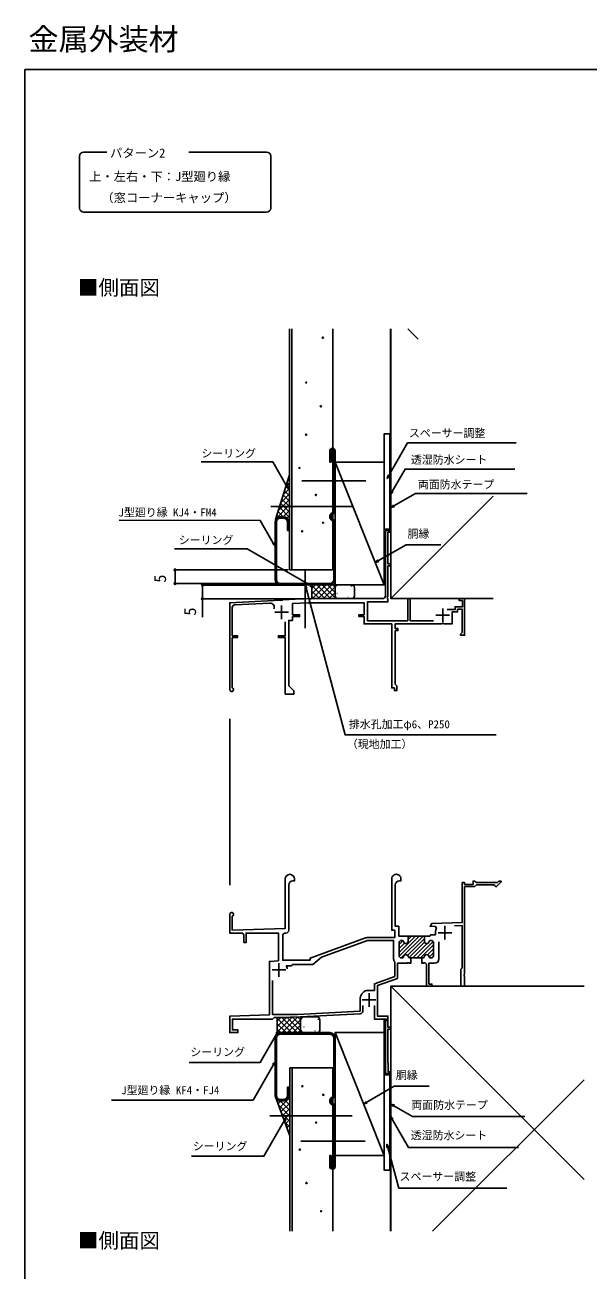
# Model space of a CAD drawing. Units: millimetres, scale not verified. Extents: x -525 to 525, y -784 to 779.
# Drawn here: x -525 to -113, y -133 to 779 of the extents above; entities that cross this region are included whole.
import ezdxf
from ezdxf.enums import TextEntityAlignment as Align

# ---------------------------------------------------------------- set-up
doc = ezdxf.new("R2010")
doc.units = ezdxf.units.MM
doc.header["$LTSCALE"] = 4
for name, color, linetype in [('0-1_USER1', 3, 'Continuous'), ('0-2_YKK_11', 7, 'Continuous'), ('0-3_YKK_12', 2, 'Continuous'), ('0-4_YKK_13', 4, 'Continuous'), ('0-6_YKK_D', 6, 'Continuous'), ('0-7_YKK_ZWAK', 7, 'Continuous'), ('0-8_YSS_K', 3, 'Continuous')]:
    doc.layers.add(name, color=color, linetype=linetype)
doc.styles.add('ＭＳ ゴシック', font='')
doc.styles.get('ＭＳ ゴシック').set_extended_font_data('MS Gothic')

msp = doc.modelspace()

# ---------------------------------------------------------------- linework, layer by layer
at = {"layer": '0-2_YKK_11'}
for p, q in [((-300.784, 466.885), (-300.784, 458.883)), ((-298.784, 423.458), (-298.784, 466.885)), ((-297.784, 466.885), (-297.784, 423.458)), ((-341.793, 372.865), (-341.793, 414.874)), ((-340.793, 414.874), (-340.793, 372.865)), ((-337.792, 418.875), (-335.792, 418.875)), ((-335.792, 417.875), (-337.792, 417.875)), ((-298.784, 372.865), (-298.784, 414.291)), ((-297.784, 414.291), (-297.784, 372.865)), ((-337.792, 369.865), (-301.785, 369.865)), ((-301.785, 368.864), (-337.792, 368.864)), ((-316.904, 358.862), (-316.538, 358.622)), ((-315.071, 358.862), (-262.977, 358.862)), ((-259.72, 359.716), (-259.476, 358.943)), ((-345.554, 355.602), (-371.304, 354.253)), ((-341.993, 348.86), (-331.991, 348.86)), ((-336.992, 353.861), (-336.992, 343.859)), ((-218.967, 351.661), (-218.967, 341.659)), ((-223.968, 346.66), (-213.966, 346.66)), ((-219.517, 340.498), (-219.884, 340.258)), ((-218.417, 340.498), (-219.517, 340.498)), ((-218.051, 340.258), (-218.417, 340.498)), ((-331.791, 149.034), (-331.791, 115.827)), ((-223.554, 117.306), (-224.473, 118.774)), ((-217.367, 119.028), (-217.367, 109.026)), ((-333.794, 113.827), (-334.192, 113.827)), ((-238.993, 111.634), (-250.974, 99.653)), ((-236.164, 111.634), (-250.932, 96.866)), ((-249.338, 95.631), (-233.335, 111.634)), ((-232.37, 109.77), (-244.717, 97.423)), ((-244.651, 111.634), (-244.711, 111.574)), ((-241.822, 111.634), (-244.373, 109.084)), ((-244.373, 111.634), (-232.37, 111.634)), ((-222.368, 114.027), (-212.366, 114.027)), ((-248.147, 108.139), (-250.974, 105.311)), ((-250.974, 106.833), (-250.974, 97.231)), ((-247.027, 106.429), (-250.974, 102.482)), ((-249.072, 108.434), (-249.374, 108.434)), ((-232.26, 107.051), (-243.537, 95.774)), ((-230.408, 106.075), (-240.851, 95.631)), ((-225.997, 107.656), (-238.022, 95.631)), ((-225.769, 105.055), (-235.193, 95.631)), ((-225.769, 102.226), (-230.107, 97.888)), ((-228.11, 108.372), (-229.21, 107.273)), ((-227.369, 108.434), (-227.671, 108.434)), ((-225.769, 97.231), (-225.769, 106.833)), ((-221.768, 107.262), (-221.768, 94.831)), ((-338.992, 91.822), (-338.992, 81.82)), ((-249.374, 95.631), (-249.072, 95.631)), ((-242.472, 95.631), (-234.271, 95.631)), ((-225.769, 99.397), (-228.927, 96.239)), ((-227.671, 95.631), (-227.369, 95.631)), ((-343.994, 86.821), (-333.991, 86.821)), ((-205.765, 87.222), (-205.164, 87.822)), ((-203.204, 83.371), (-203.204, 82.271)), ((-203.204, 82.271), (-202.964, 81.904)), ((-277.98, 64.817), (-267.978, 64.817)), ((-272.979, 69.818), (-272.979, 59.816)), ((-277.58, 60.616), (-277.58, 56.617)), ((-279.475, 54.62), (-333.007, 51.814)), ((-341.793, 36.811), (-341.793, -5.198)), ((-340.793, -5.198), (-340.793, 36.811)), ((-301.785, 40.812), (-337.792, 40.812)), ((-337.792, 39.812), (-301.785, 39.812)), ((-298.784, 36.811), (-298.784, -4.615)), ((-297.784, -4.615), (-297.784, 36.811)), ((-335.792, -8.198), (-337.792, -8.198)), ((-337.792, -9.199), (-335.792, -9.199)), ((-298.784, -13.782), (-298.784, -57.209)), ((-297.784, -57.209), (-297.784, -13.782)), ((-300.784, -57.209), (-300.784, -49.207))]:
    msp.add_line(p, q, dxfattribs=at)
for points in [[(-300.784, 458.883), (-301.785, 458.883), (-301.785, 466.885)], [(-331.791, 414.874), (-331.791, 408.873), (-332.791, 408.873), (-332.791, 414.874)], [(-260.976, 360.863), (-260.976, 408.873), (-256.975, 408.873), (-256.975, 407.472), (-259.176, 407.472), (-259.176, 384.268), (-256.975, 384.268), (-256.975, 382.867), (-259.176, 382.867), (-259.176, 360.882), (-259.72, 359.716)], [(-375, 292.248), (-375, 355.862), (-337.908, 357.806)], [(-219.884, 340.258), (-253.775, 340.258), (-253.775, 336.857), (-251.774, 336.857), (-251.774, 335.457), (-253.775, 335.457), (-253.775, 296.049), (-253.175, 295.449), (-252.574, 294.849), (-252.574, 291.448), (-254.375, 291.448), (-254.375, 293.449), (-256.375, 293.449), (-256.375, 340.258), (-276.579, 340.258), (-276.579, 345.66), (-280.38, 345.66), (-280.38, 347.06), (-276.579, 347.06), (-276.579, 355.862), (-317.666, 355.862), (-328.99, 355.268), (-328.99, 347.06), (-323.789, 347.06), (-323.789, 345.66), (-328.99, 345.66), (-328.99, 342.854), (-331.791, 342.854), (-331.791, 295.049), (-327.99, 291.248), (-327.99, 288.848), (-334.392, 288.848), (-334.392, 330.256), (-339.393, 330.256), (-339.393, 331.657), (-334.392, 331.657), (-334.392, 341.839)], [(-337.908, 357.806), (-337.529, 357.585), (-336.43, 357.642), (-336.076, 357.902)], [(-336.076, 357.902), (-317.745, 358.862), (-316.904, 358.862)], [(-316.538, 358.622), (-315.438, 358.622), (-315.071, 358.862)], [(-259.476, 358.943), (-259.176, 358.423), (-259.176, 356.462), (-274.179, 356.462), (-274.179, 342.659), (-244.573, 342.659), (-244.573, 358.862), (-242.772, 358.862), (-242.772, 342.459), (-225.642, 342.459)], [(-215.867, 350.861), (-209.965, 350.861), (-209.965, 352.861), (-204.564, 352.861), (-204.564, 357.462), (-206.965, 357.462), (-206.965, 358.862), (-202.964, 358.862), (-202.964, 332.057), (-205.965, 332.057), (-205.965, 332.857), (-205.365, 333.457), (-204.764, 334.057), (-204.764, 351.061), (-208.165, 351.061), (-208.165, 349.06), (-212.166, 349.06), (-212.166, 340.258), (-218.051, 340.258)], [(-373.2, 352.255), (-373.2, 331.657), (-369.199, 331.657), (-369.199, 330.256), (-373.2, 330.256), (-373.2, 293.59)], [(-373.2, 126.088), (-373.2, 115.828), (-334.392, 117.183), (-334.392, 153.435)], [(-327.59, 153.435), (-327.59, 152.035), (-328.79, 152.035)], [(-274.261, 110.426), (-254.173, 110.426), (-254.173, 115.828), (-256.375, 115.828), (-256.375, 153.435)], [(-253.775, 149.034), (-253.775, 118.828), (-251.172, 118.828), (-251.172, 111.634), (-244.373, 111.634), (-244.373, 107.633)], [(-249.574, 153.435), (-249.574, 152.035), (-250.774, 152.035)], [(-224.473, 118.774), (-228.225, 118.643), (-227.045, 120.685), (-204.764, 121.463), (-204.764, 150.835), (-202.964, 150.835), (-202.964, 149.435), (-196.763, 149.435), (-196.763, 151.835), (-195.546, 151.835), (-194.954, 151.335), (-194.362, 150.835), (-178.856, 150.835), (-177.856, 151.835), (-176.324, 151.835), (-176.11, 151.318), (-179.593, 147.834), (-180.159, 147.834), (-180.759, 148.434), (-181.359, 149.034), (-194.362, 149.034), (-194.962, 148.434), (-195.562, 147.834), (-202.964, 147.834), (-202.964, 83.737), (-203.204, 83.371)], [(-333.007, 51.814), (-342.41, 51.814), (-343.002, 51.314), (-343.593, 50.814), (-373, 50.814), (-373, 42.812), (-368.999, 42.812), (-368.999, 40.812), (-375, 40.812), (-375, 52.814), (-345.994, 53.827), (-345.994, 92.973), (-339.393, 93.55), (-339.393, 113.827), (-362.997, 113.827), (-362.997, 106.826), (-364.598, 106.826), (-364.598, 112.627), (-365.798, 113.827), (-375, 113.827), (-375, 127.43)], [(-205.164, 87.822), (-204.764, 88.222), (-204.764, 119.257), (-210.416, 119.059)], [(-336.192, 111.826), (-336.192, 93.823), (-316.188, 93.823), (-316.188, 95.423), (-275.63, 110.185)], [(-232.37, 107.633), (-232.37, 111.634), (-228.562, 111.634), (-227.769, 112.427), (-224.183, 112.427)], [(-333.565, 89.822), (-329.974, 89.822), (-329.382, 90.322), (-328.79, 90.822), (-314.187, 90.822), (-307.9, 96.098), (-274.029, 108.426), (-254.975, 108.426), (-254.975, 94.831)], [(-254.175, 92.714), (-254.175, 82.021), (-268.978, 76.633), (-268.978, 71.818), (-274.911, 71.818)], [(-243.823, 91.87), (-244.923, 91.87), (-245.289, 91.63), (-252.174, 91.63), (-252.174, 80.62), (-266.777, 75.305), (-266.777, 53.014), (-259.176, 53.014), (-259.176, 44.813), (-256.975, 44.813), (-256.975, 43.412), (-259.176, 43.412), (-259.176, 18.807), (-258.976, 18.607), (-258.976, 12.206), (-256.975, 12.206), (-256.975, 10.806), (-260.976, 10.806), (-260.976, 49.012), (-259.936, 50.814), (-268.978, 50.814), (-268.978, 60.616)], [(-242.874, 95.631), (-242.472, 95.631), (-242.472, 91.63), (-243.456, 91.63), (-243.823, 91.87)], [(-231.82, 91.87), (-232.92, 91.87), (-233.287, 91.63), (-234.271, 91.63), (-234.271, 95.631), (-233.869, 95.631)], [(-224.969, 91.63), (-229.169, 91.63), (-229.169, 76.419), (-226.969, 76.419), (-226.969, 74.819), (-230.97, 74.819), (-230.97, 91.037), (-231.5, 91.633), (-231.82, 91.87)], [(-202.964, 81.904), (-202.964, 74.819), (-205.765, 74.819), (-205.765, 87.222)], [(-325.425, 54.215), (-343.793, 54.215), (-343.793, 79.113)], [(-279.58, 65.217), (-279.58, 56.617), (-325.425, 54.215)], [(-331.791, -5.198), (-331.791, 0.803), (-332.791, 0.803), (-332.791, -5.198)], [(-300.784, -49.207), (-301.785, -49.207), (-301.785, -57.209)]]:
    msp.add_lwpolyline(points, dxfattribs=at)
for centre, radius, start, end in [((-299.784, 466.885), 2, 90, 180), ((-299.784, 466.885), 1, 0, 180), ((-299.784, 466.885), 2, 0, 90), ((-298.784, 418.875), 3.001, 113.57814, 246.42186), ((-298.784, 418.875), 2, 113.57818, 246.42182), ((-300.784, 423.458), 2, 293.57814, 0), ((-300.784, 423.458), 3.001, 293.57818, 0), ((-337.792, 414.874), 4.001, 90, 180), ((-337.792, 414.874), 3.001, 90, 180), ((-335.792, 414.874), 4.001, 0, 90), ((-335.792, 414.874), 3.001, 0, 90), ((-300.784, 414.291), 2, 0, 66.42186), ((-300.784, 414.291), 3.001, 0, 66.42182), ((-337.792, 372.865), 4.001, 180, 270), ((-337.792, 372.865), 3.001, 180, 270), ((-301.785, 372.865), 4.001, 270, 0), ((-301.785, 372.865), 3.001, 270, 0), ((-262.977, 360.863), 2, 270, 0), ((-371.199, 352.255), 2, 92.99999, 180.00002), ((-345.397, 352.605), 3.001, 335.98279, 92.99999), ((-373.6, 292.248), 1.4, 180.00002, 73.39847), ((-330.991, 153.435), 3.401, 0, 179.99996), ((-252.974, 153.435), 3.401, 0, 180.00002), ((-328.79, 149.034), 3.001, 89.99998, 179.99996), ((-250.774, 149.034), 3.001, 89.99998, 179.99996), ((-373.6, 127.43), 1.4, 286.60157, 180.00002), ((-334.192, 111.827), 2, 89.99998, 180.00002), ((-333.794, 115.828), 2, 270, 359.99998), ((-274.261, 106.426), 4.001, 89.99998, 109.99993), ((-217.367, 114.029), 7.002, 152.09554, 193.23019), ((-249.374, 106.833), 1.6, 89.99998, 180.00002), ((-249.072, 106.833), 1.6, 14.4775, 89.99998), ((-245.973, 107.633), 1.6, 194.47752, 270), ((-245.973, 107.633), 1.6, 270, 0), ((-230.77, 107.633), 1.6, 180.00002, 270), ((-230.77, 107.633), 1.6, 270, 345.52248), ((-227.671, 106.833), 1.6, 89.99998, 165.52246), ((-227.369, 106.833), 1.6, 0, 89.99998), ((-251.774, 94.831), 3.201, 180.00002, 221.40963), ((-249.374, 97.231), 1.6, 180.00002, 270), ((-249.072, 97.231), 1.6, 270, 345.52248), ((-245.973, 96.431), 1.6, 89.99998, 165.52246), ((-245.973, 96.431), 1.6, 14.4775, 89.99998), ((-242.874, 97.231), 1.6, 194.47752, 270), ((-233.869, 97.231), 1.6, 270, 345.52248), ((-230.77, 96.431), 1.6, 89.99998, 165.52246), ((-230.77, 96.431), 1.6, 14.4775, 89.99998), ((-227.671, 97.231), 1.6, 194.47752, 270), ((-227.369, 97.231), 1.6, 270, 0), ((-224.969, 94.831), 3.201, 270, 0), ((-338.992, 86.821), 6.201, 7.35769, 28.93855), ((-272.579, 65.217), 7.002, 109.46296, 180.00002), ((-279.58, 56.617), 2, 273.00001, 0), ((-337.792, 36.811), 4.001, 90, 180), ((-337.792, 36.811), 3.001, 90, 180), ((-301.785, 36.811), 4.001, 0, 90), ((-301.785, 36.811), 3.001, 0, 90), ((-337.792, -5.198), 4.001, 180, 270), ((-337.792, -5.198), 3.001, 180, 270), ((-335.792, -5.198), 4.001, 270, 0), ((-335.792, -5.198), 3.001, 270, 0), ((-298.784, -9.199), 3.001, 113.57814, 246.42186), ((-298.784, -9.199), 2, 113.57818, 246.42182), ((-300.784, -4.615), 2, 293.57814, 0), ((-300.784, -4.615), 3.001, 293.57818, 0), ((-300.784, -13.782), 2, 0, 66.42186), ((-300.784, -13.782), 3.001, 0, 66.42182), ((-299.784, -57.209), 2, 180, 270), ((-299.784, -57.209), 1, 180, 0), ((-299.784, -57.209), 2, 270, 0)]:
    msp.add_arc(centre, radius, start, end, dxfattribs=at)
at = {"layer": '0-3_YKK_12'}
for p, q in [((-465, 686), (-482, 686)), ((-348, 686), (-405, 686)), ((-485, 683), (-485, 645)), ((-345, 645), (-345, 683)), ((-482, 642), (-348, 642)), ((-275.322, 445.165), (-322.246, 445.179)), ((-284.804, 426.433), (-344.996, 426.452)), ((-319.788, 379.553), (-319.788, 337.25)), ((-375, 270.844), (-375, 148.834)), ((-285.404, -20.02), (-345.596, -20.039)), ((-275.923, -38.752), (-322.846, -38.766))]:
    msp.add_line(p, q, dxfattribs=at)
for centre, start, end in [((-482, 683), 90, 180), ((-348, 683), 0, 90), ((-482, 645), 180, 270), ((-348, 645), 270, 0)]:
    msp.add_arc(centre, 3, start, end, dxfattribs=at)
at = {"layer": '0-4_YKK_13'}
for p, q in [((-331.191, 379.867), (-331.191, 556.5)), ((-329.59, 379.867), (-329.59, 556.5)), ((-299.584, 379.867), (-299.584, 556.5)), ((-331.191, 379.867), (-299.584, 379.867)), ((-330.991, 15.006), (-330.991, -104.673)), ((-330.991, 15.006), (-299.384, 15.006)), ((-329.39, 15.006), (-329.391, -104.673)), ((-299.384, 15.006), (-299.384, -104.673))]:
    msp.add_line(p, q, dxfattribs=at)
for centre in [(-306.827, 550.079), (-318.96, 517.16), (-308.29, 499.735), (-318.996, 478.997), (-323.872, 454.619), (-311.904, 434.76), (-306.623, 414.421), (-322.019, 408.129), (-321.819, 1.548), (-306.423, -4.745), (-311.705, -25.084), (-323.672, -44.943), (-318.796, -69.321), (-308.09, -90.059)]:
    msp.add_circle(centre, 0.4, dxfattribs=at)
at = {"layer": '0-6_YKK_D'}
for p, q in [((-332.191, 379.867), (-416, 379.867)), ((-415, 379.867), (-415, 369.865)), ((-338.792, 369.865), (-416, 369.865)), ((-320.788, 368.8), (-396, 368.8)), ((-320.716, 358.759), (-396, 358.759))]:
    msp.add_line(p, q, dxfattribs=at)
for points in [[(-259.75, 446.837), (-258.475, 449.045), (-244.712, 472.883), (-165.193, 472.883)], [(-331.791, 438.879), (-333.066, 441.087), (-343.444, 459.062), (-395.832, 459.062)], [(-257.883, 448.704), (-259.75, 446.837), (-259.067, 449.387)], [(-257.375, 435.154), (-256.1, 437.363), (-246.615, 453.792), (-166.172, 453.792)], [(-332.474, 441.429), (-331.791, 438.879), (-333.658, 440.746)], [(-255.509, 437.021), (-257.375, 435.154), (-256.692, 437.704)], [(-256.975, 425.523), (-254.767, 426.798), (-238.872, 435.975), (-157.118, 435.975)], [(-254.425, 426.206), (-256.975, 425.523), (-255.109, 427.39)], [(-341.793, 397.364), (-343.068, 399.572), (-352.636, 416.144), (-456.028, 416.248)], [(-313.787, 367.346), (-315.996, 368.621), (-362.236, 395.318), (-415.421, 395.318)], [(-342.476, 399.914), (-341.793, 397.364), (-343.66, 399.23)], [(-268.316, 385.417), (-266.107, 386.692), (-245.9, 398.359), (-220.387, 398.359)], [(-265.766, 386.101), (-268.316, 385.417), (-266.449, 387.284)], [(-395, 368.8), (-395, 358.759), (-395, 345.254)], [(-319.788, 366.224), (-319.788, 368.864), (-318.468, 366.578)], [(-319.788, 368.864), (-319.128, 366.401), (-290.353, 259.011), (-179.83, 259.011)], [(-315.654, 369.213), (-313.787, 367.346), (-316.337, 368.029)], [(-339.175, 42.294), (-340.45, 40.086), (-352.605, 19.033), (-404.596, 19.033)], [(-341.042, 40.427), (-339.175, 42.294), (-339.859, 39.744)], [(-341.793, 19.257), (-343.068, 17.049), (-357.854, -8.561), (-461.554, -8.561)], [(-343.66, 17.391), (-341.793, 19.257), (-342.476, 16.707)], [(-276.889, -11.424), (-274.68, -10.149), (-254.473, 1.517), (-228.96, 1.517)], [(-274.339, -10.741), (-276.889, -11.424), (-275.022, -9.558)], [(-255.109, -13.37), (-256.975, -11.503), (-254.425, -12.187)], [(-256.975, -11.503), (-254.767, -12.778), (-241.147, -20.642), (-158.87, -20.642)], [(-333.778, -21.534), (-335.053, -23.742), (-349.981, -49.599), (-402.909, -49.599)], [(-335.644, -23.401), (-333.778, -21.534), (-334.461, -24.084)], [(-256.692, -22.93), (-257.375, -20.38), (-255.509, -22.246)], [(-257.375, -20.38), (-256.1, -22.588), (-244.078, -43.411), (-163.544, -43.411)], [(-259.851, -43.605), (-259.851, -40.965), (-258.532, -43.251)], [(-259.851, -40.965), (-259.191, -43.428), (-251.217, -73.19), (-172.125, -73.19)]]:
    msp.add_lwpolyline(points, dxfattribs=at)
for centre in [(-415, 379.867), (-415, 369.865), (-395, 368.8), (-395, 358.759)]:
    msp.add_circle(centre, 0.637, dxfattribs=at)
at = {"layer": '0-7_YKK_ZWAK'}
for q in [(-525, -783.5), (525, 746.5)]:
    msp.add_line((-525, 746.5), q, dxfattribs=at)
at = {"layer": '0-8_YSS_K'}
for p, q in [((-257.375, 556.5), (-257.375, 409.273)), ((-244.569, 556.5), (-237, 548.931)), ((-297.784, 458.883), (-261.776, 368.864)), ((-331.179, 447.493), (-332.096, 446.576)), ((-331.171, 439.499), (-335.776, 434.894)), ((-331.175, 443.496), (-333.936, 440.735)), ((-333.867, 440.955), (-331.17, 438.258)), ((-332.908, 443.997), (-331.174, 442.263)), ((-331.95, 447.04), (-331.178, 446.268)), ((-257.775, 409.673), (-257.775, 441.306)), ((-331.163, 431.505), (-339.456, 423.212)), ((-331.167, 435.502), (-337.616, 429.053)), ((-336.742, 431.828), (-331.158, 426.244)), ((-335.784, 434.87), (-331.162, 430.248)), ((-334.825, 437.912), (-331.166, 434.253)), ((-182, 433.838), (-256.975, 358.862)), ((-331.159, 427.508), (-341.296, 417.371)), ((-339.617, 422.701), (-335.792, 418.875)), ((-338.659, 425.743), (-331.15, 418.234)), ((-337.701, 428.785), (-331.154, 422.239)), ((-331.155, 423.511), (-335.792, 418.875)), ((-340.576, 419.658), (-339.548, 418.631)), ((-331.151, 419.514), (-332.978, 417.688)), ((-331.147, 415.518), (-331.422, 415.243)), ((-261.776, 409.673), (-257.775, 409.673)), ((-261.776, 409.673), (-261.776, 374.099)), ((-261.376, 409.273), (-257.375, 409.273)), ((-261.376, 409.273), (-261.376, 382.867)), ((-314.862, 362.27), (-308.268, 368.864)), ((-314.862, 366.271), (-312.269, 368.864)), ((-305.304, 358.862), (-314.862, 368.42)), ((-314.269, 358.862), (-304.267, 368.864)), ((-301.303, 358.862), (-311.305, 368.864)), ((-310.268, 358.862), (-300.266, 368.864)), ((-297.302, 358.862), (-307.304, 368.865)), ((-306.267, 358.862), (-297.703, 367.427)), ((-297.784, 363.345), (-303.303, 368.864)), ((-297.736, 367.298), (-299.302, 368.864)), ((-297.784, 360.863), (-297.784, 366.864)), ((-295.783, 368.864), (-285.635, 368.864)), ((-285.91, 368.324), (-285.734, 368.42)), ((-285.727, 367.839), (-285.7, 367.869)), ((-283.634, 366.864), (-283.634, 360.863)), ((-309.305, 358.862), (-314.862, 364.42)), ((-313.305, 358.862), (-314.862, 360.419)), ((-302.267, 358.862), (-297.784, 363.345)), ((-298.266, 358.862), (-297.418, 359.71)), ((-296.583, 362.493), (-296.408, 362.589)), ((-285.635, 358.862), (-295.783, 358.862)), ((-293.628, 359.018), (-293.602, 359.047)), ((-288.482, 359.556), (-288.307, 359.652)), ((-256.975, 74.819), (-115.45, -66.707)), ((-340.25, 41.219), (-329.38, 52.089)), ((-340.25, 45.22), (-333.485, 51.985)), ((-340.25, 49.221), (-337.589, 51.881)), ((-329.692, 40.812), (-340.25, 51.37)), ((-333.692, 40.812), (-340.25, 47.369)), ((-325.691, 40.812), (-336.781, 51.902)), ((-336.656, 40.812), (-325.276, 52.192)), ((-321.886, 41.008), (-332.878, 52)), ((-332.656, 40.812), (-323.172, 50.296)), ((-323.172, 46.295), (-328.976, 52.099)), ((-328.655, 40.812), (-323.172, 46.295)), ((-323.172, 50.296), (-325.074, 52.197)), ((-323.172, 42.73), (-323.172, 50.296)), ((-321.171, 52.296), (-311.023, 52.296)), ((-310.077, 50.801), (-309.902, 50.897)), ((-309.895, 50.316), (-309.868, 50.346)), ((-309.022, 50.296), (-309.022, 42.73)), ((-337.693, 40.812), (-340.25, 43.368)), ((-339.906, 39.024), (-340.25, 39.368)), ((-324.654, 40.812), (-322.986, 42.48)), ((-311.023, 40.729), (-321.171, 40.729)), ((-320.751, 44.97), (-320.575, 45.066)), ((-317.796, 41.495), (-317.769, 41.525)), ((-312.65, 42.033), (-312.474, 42.129)), ((-297.784, 40.812), (-261.776, -49.207)), ((-257.375, 10.405), (-257.375, -104.673)), ((-115.45, 6.301), (-226.423, -104.673)), ((-340.719, -8.471), (-340.447, -8.199)), ((-338.558, -14.312), (-330.976, -6.73)), ((-330.976, -12.333), (-334.462, -8.847)), ((-330.976, -8.332), (-332.3, -7.008)), ((-339.639, -11.392), (-337.393, -9.146)), ((-330.976, -20.335), (-339.475, -11.836)), ((-330.976, -16.334), (-338.163, -9.146)), ((-337.478, -17.233), (-330.976, -10.73)), ((-330.976, -24.335), (-337.125, -18.186)), ((-336.397, -20.153), (-330.976, -14.731)), ((-335.317, -23.073), (-330.976, -18.732)), ((-330.976, -28.336), (-334.776, -24.537)), ((-334.237, -25.994), (-330.976, -22.733)), ((-333.156, -28.914), (-330.976, -26.734)), ((-330.976, -32.337), (-332.426, -30.887)), ((-332.076, -31.834), (-330.976, -30.735)), ((-330.995, -34.755), (-330.976, -34.735))]:
    msp.add_line(p, q, dxfattribs=at)
for points in [[(-256.975, 556.5), (-256.975, 358.862), (-182, 358.862)], [(-295.783, 358.862), (-314.862, 358.862), (-314.862, 368.864), (-295.783, 368.864)], [(-115.45, 74.819), (-256.975, 74.819), (-256.975, -104.673)], [(-261.776, 50.814), (-261.776, 10.005), (-257.775, 10.005), (-257.775, -18.812)], [(-257.375, 10.405), (-261.376, 10.405), (-261.376, 31.198)]]:
    msp.add_lwpolyline(points, dxfattribs=at)
for points in [[(-257.775, 409.673), (-257.775, 479.688), (-261.776, 479.688), (-261.776, 409.673)], [(-297.784, 368.864), (-261.776, 368.864), (-261.776, 458.883), (-297.784, 458.883)], [(-335.792, 418.875), (-333.09, 417.855), (-332.025, 416.257), (-331.868, 415.224), (-331.147, 415.255), (-331.181, 449.48), (-341.441, 416.911), (-339.902, 418.577), (-337.337, 418.962)], [(-321.171, 52.296), (-323.172, 50.296), (-323.172, 42.73), (-321.74, 40.812), (-338.653, 40.812), (-340.25, 38.533), (-340.25, 51.814)], [(-297.784, -49.207), (-261.776, -49.207), (-261.776, 40.812), (-297.784, 40.812)], [(-257.775, -60.009), (-257.775, 10.005), (-261.776, 10.005), (-261.776, -60.009)], [(-341.779, -5.53), (-340.826, -7.984), (-338.774, -9.146), (-335.08, -9.146), (-332.96, -8.121), (-331.865, -6.274), (-330.976, -6.274), (-330.976, -34.807), (-341.593, -6.11)]]:
    msp.add_lwpolyline(points, close=True, dxfattribs=at)
for centre, start, end in [((-295.783, 366.864), 90, 180), ((-285.635, 366.864), 360, 90), ((-295.783, 360.863), 180, 270), ((-285.635, 360.863), 270, 0), ((-321.171, 50.296), 90, 180), ((-311.023, 50.296), 360, 90), ((-321.171, 42.73), 180, 270), ((-311.023, 42.73), 270, 0)]:
    msp.add_arc(centre, 2, start, end, dxfattribs=at)

# ---------------------------------------------------------------- texts
at = {"layer": '0-1_USER1', "style": 'ＭＳ ゴシック'}
for s, height, p in [('金属外装材', 16.13, (-522.375, 755.875)), ('パターン2', 6.598, (-462.665, 680.068)), ('  上・左右・下：J型廻り縁', 6.598, (-487, 662.864)), ('\u3000（窓コーナーキャップ）', 6.598, (-478, 647.352)), ('■側面図', 11, (-486.153, 577.943)), ('■側面図', 11, (-486.153, -120.326))]:
    msp.add_text(s, height=height, dxfattribs=at).set_placement(p, align=Align.BOTTOM_LEFT)
at = {"layer": '0-6_YKK_D', "style": 'ＭＳ ゴシック'}
for s, p in [('スペーサー調整', (-243.793, 475.441)), ('シーリング', (-395.764, 460.574)), ('透湿防水シート', (-242.307, 455.939)), ('両面防水テープ', (-237.25, 437.801)), ('J型廻り縁 KJ4・FM4', (-456.483, 417.293)), ('シーリング', (-412.32, 397.057)), ('胴縁', (-244.769, 401.705)), ('排水孔加工φ6、P250', (-287.784, 262.087)), ('（現地加工）', (-289.239, 247.526)), ('シーリング', (-403.803, 21.912)), ('胴縁', (-253.342, 4.978)), ('J型廻り縁 KF4・FJ4', (-454.49, -6.06)), ('両面防水テープ', (-241.965, -16.9)), ('透湿防水シート', (-242.41, -39.149)), ('シーリング', (-402.062, -47.1)), ('スペーサー調整', (-250.603, -69.31))]:
    msp.add_text(s, height=5.865, dxfattribs=at).set_placement(p, align=Align.BOTTOM_LEFT)
for p in [(-419, 370.502), (-397, 346.368)]:
    msp.add_text('5', height=8.798, rotation=90, dxfattribs=at).set_placement(p, align=Align.BOTTOM_LEFT)

doc.saveas('drawing.dxf')
